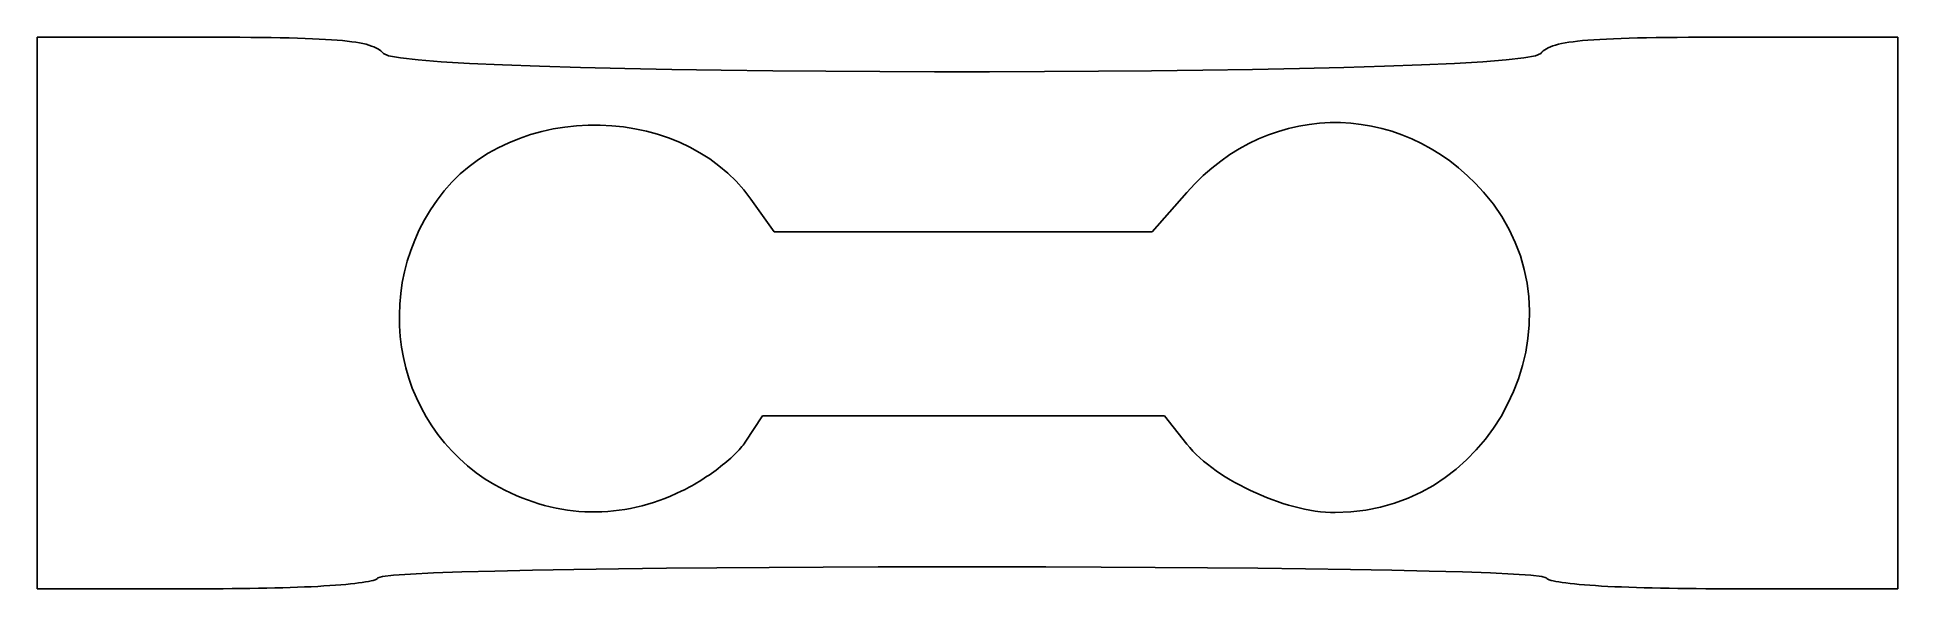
# Model space of a CAD drawing. Header units: millimetres. Extents: x -1.38 to 1.39, y -0.39 to 0.43.
import ezdxf

# ---------------------------------------------------------------- set-up
doc = ezdxf.new("R2010")
doc.units = ezdxf.units.MM
doc.layers.get('0').update_dxf_attribs({"linetype": 'CONTINUOUS'})

msp = doc.modelspace()

# ---------------------------------------------------------------- linework, layer by layer
at = {"color": 7}
for p, q in [((-1.3772, 0.0161), (-1.3772, 0.4263)), ((-1.3772, 0.4263), (-1.1299, 0.4263)), ((-1.1299, 0.4263), (-1.111, 0.4263)), ((-1.111, 0.4263), (-1.0929, 0.4262)), ((-1.0929, 0.4262), (-1.0758, 0.4262)), ((-1.0758, 0.4262), (-1.0596, 0.426)), ((-1.0596, 0.426), (-1.0441, 0.4259)), ((-1.0441, 0.4259), (-1.0295, 0.4257)), ((-1.0295, 0.4257), (-1.0157, 0.4255)), ((-1.0157, 0.4255), (-1.0027, 0.4252)), ((-1.0027, 0.4252), (-0.9904, 0.4249)), ((-0.9904, 0.4249), (-0.9788, 0.4245)), ((-0.9788, 0.4245), (-0.968, 0.4241)), ((-0.968, 0.4241), (-0.9578, 0.4236)), ((-0.9578, 0.4236), (-0.9483, 0.4231)), ((-0.9483, 0.4231), (-0.9394, 0.4225)), ((-0.9394, 0.4225), (-0.9311, 0.4219)), ((-0.9311, 0.4219), (-0.9234, 0.4212)), ((-0.9234, 0.4212), (-0.9162, 0.4204)), ((-0.9162, 0.4204), (-0.9096, 0.4196)), ((-0.9096, 0.4196), (-0.9035, 0.4187)), ((-0.9035, 0.4187), (-0.898, 0.4178)), ((-0.898, 0.4178), (-0.8928, 0.4168)), ((-0.8928, 0.4168), (-0.8882, 0.4157)), ((-0.8882, 0.4157), (-0.8839, 0.4145)), ((0.8806, 0.4145), (0.8849, 0.4157)), ((0.8849, 0.4157), (0.8897, 0.4168)), ((0.8897, 0.4168), (0.8949, 0.4178)), ((0.8949, 0.4178), (0.9006, 0.4188)), ((0.9006, 0.4188), (0.9069, 0.4196)), ((0.9069, 0.4196), (0.9136, 0.4205)), ((0.9136, 0.4205), (0.921, 0.4212)), ((0.921, 0.4212), (0.9289, 0.4219)), ((0.9289, 0.4219), (0.9374, 0.4226)), ((0.9374, 0.4226), (0.9466, 0.4231)), ((0.9466, 0.4231), (0.9564, 0.4236)), ((0.9564, 0.4236), (0.9669, 0.4241)), ((0.9669, 0.4241), (0.9781, 0.4245)), ((0.9781, 0.4245), (0.99, 0.4249)), ((0.99, 0.4249), (1.0027, 0.4252)), ((1.0027, 0.4252), (1.0162, 0.4255)), ((1.0162, 0.4255), (1.0304, 0.4257)), ((1.0304, 0.4257), (1.0455, 0.4259)), ((1.0455, 0.4259), (1.0615, 0.426)), ((1.0615, 0.426), (1.0783, 0.4262)), ((1.0783, 0.4262), (1.096, 0.4262)), ((1.096, 0.4262), (1.1147, 0.4263)), ((1.1147, 0.4263), (1.1342, 0.4263)), ((1.1342, 0.4263), (1.3897, 0.4263)), ((1.3897, 0.4263), (1.3897, 0.0161)), ((-0.8839, 0.4145), (-0.8801, 0.4132)), ((-0.8801, 0.4132), (-0.8766, 0.4119)), ((-0.8766, 0.4119), (-0.8735, 0.4105)), ((-0.8735, 0.4105), (-0.8707, 0.409)), ((-0.8707, 0.409), (-0.8683, 0.4074)), ((-0.8683, 0.4074), (-0.8661, 0.4058)), ((-0.8661, 0.4058), (-0.8641, 0.404)), ((-0.8641, 0.404), (-0.8625, 0.4022)), ((-0.8625, 0.4022), (-0.8546, 0.3988)), ((-0.8546, 0.3988), (-0.8371, 0.3956)), ((-0.8371, 0.3956), (-0.8108, 0.3926)), ((-0.8108, 0.3926), (-0.7763, 0.3899)), ((-0.7763, 0.3899), (-0.7343, 0.3874)), ((-0.7343, 0.3874), (-0.6853, 0.3851)), ((0.6816, 0.3851), (0.7306, 0.3874)), ((0.7306, 0.3874), (0.7727, 0.3899)), ((0.7727, 0.3899), (0.8072, 0.3926)), ((0.8072, 0.3926), (0.8335, 0.3956)), ((0.8335, 0.3956), (0.8509, 0.3988)), ((0.8509, 0.3988), (0.8588, 0.4022)), ((0.8588, 0.4022), (0.8605, 0.404)), ((0.8605, 0.404), (0.8624, 0.4058)), ((0.8624, 0.4058), (0.8646, 0.4074)), ((0.8646, 0.4074), (0.8671, 0.409)), ((0.8671, 0.409), (0.8699, 0.4105)), ((0.8699, 0.4105), (0.8731, 0.4119)), ((0.8731, 0.4119), (0.8766, 0.4133)), ((0.8766, 0.4133), (0.8806, 0.4145)), ((-0.6853, 0.3851), (-0.6301, 0.3831)), ((-0.6301, 0.3831), (-0.5693, 0.3813)), ((-0.5693, 0.3813), (-0.5036, 0.3797)), ((-0.5036, 0.3797), (-0.4337, 0.3783)), ((-0.4337, 0.3783), (-0.3601, 0.3772)), ((-0.3601, 0.3772), (-0.2835, 0.3762)), ((-0.2835, 0.3762), (-0.2047, 0.3756)), ((-0.2047, 0.3756), (-0.1242, 0.3751)), ((-0.1242, 0.3751), (-0.0427, 0.3749)), ((-0.0427, 0.3749), (0.0391, 0.3749)), ((0.0391, 0.3749), (0.1205, 0.3751)), ((0.1205, 0.3751), (0.201, 0.3756)), ((0.201, 0.3756), (0.2799, 0.3762)), ((0.2799, 0.3762), (0.3564, 0.3772)), ((0.3564, 0.3772), (0.43, 0.3783)), ((0.43, 0.3783), (0.5, 0.3797)), ((0.5, 0.3797), (0.5657, 0.3813)), ((0.5657, 0.3813), (0.6265, 0.3831)), ((0.6265, 0.3831), (0.6816, 0.3851)), ((-0.6436, 0.2814), (-0.66, 0.2758)), ((-0.6269, 0.2861), (-0.6436, 0.2814)), ((-0.6099, 0.2898), (-0.6269, 0.2861)), ((-0.5927, 0.2926), (-0.6099, 0.2898)), ((-0.5753, 0.2945), (-0.5927, 0.2926)), ((-0.5578, 0.2955), (-0.5753, 0.2945)), ((-0.5403, 0.2955), (-0.5578, 0.2955)), ((-0.5229, 0.2947), (-0.5403, 0.2955)), ((-0.5055, 0.2929), (-0.5229, 0.2947)), ((-0.4883, 0.2902), (-0.5055, 0.2929)), ((-0.4713, 0.2865), (-0.4883, 0.2902)), ((-0.4546, 0.2819), (-0.4713, 0.2865)), ((-0.4382, 0.2764), (-0.4546, 0.2819)), ((0.4538, 0.281), (0.439, 0.2749)), ((0.4687, 0.2862), (0.4538, 0.281)), ((0.4838, 0.2905), (0.4687, 0.2862)), ((0.4991, 0.294), (0.4838, 0.2905)), ((0.5144, 0.2966), (0.4991, 0.294)), ((0.5298, 0.2983), (0.5144, 0.2966)), ((0.5453, 0.2992), (0.5298, 0.2983)), ((0.5608, 0.2992), (0.5453, 0.2992)), ((0.5763, 0.2984), (0.5608, 0.2992)), ((0.5917, 0.2966), (0.5763, 0.2984)), ((0.6071, 0.2941), (0.5917, 0.2966)), ((0.6223, 0.2906), (0.6071, 0.2941)), ((0.6374, 0.2863), (0.6223, 0.2906)), ((0.6523, 0.2812), (0.6374, 0.2863)), ((0.6671, 0.2751), (0.6523, 0.2812)), ((-0.7067, 0.2536), (-0.7211, 0.2443)), ((-0.6916, 0.2619), (-0.7067, 0.2536)), ((-0.6761, 0.2693), (-0.6916, 0.2619)), ((-0.66, 0.2758), (-0.6761, 0.2693)), ((-0.4222, 0.27), (-0.4382, 0.2764)), ((-0.4066, 0.2627), (-0.4222, 0.27)), ((-0.3916, 0.2544), (-0.4066, 0.2627)), ((-0.3772, 0.2452), (-0.3916, 0.2544)), ((0.3964, 0.2516), (0.3828, 0.2421)), ((0.4103, 0.2602), (0.3964, 0.2516)), ((0.4245, 0.268), (0.4103, 0.2602)), ((0.439, 0.2749), (0.4245, 0.268)), ((0.6816, 0.2682), (0.6671, 0.2751)), ((0.6958, 0.2605), (0.6816, 0.2682)), ((0.7097, 0.2518), (0.6958, 0.2605)), ((0.7233, 0.2424), (0.7097, 0.2518)), ((-0.7481, 0.223), (-0.7605, 0.2109)), ((-0.735, 0.2341), (-0.7481, 0.223)), ((-0.7211, 0.2443), (-0.735, 0.2341)), ((-0.3634, 0.2351), (-0.3772, 0.2452)), ((-0.3503, 0.224), (-0.3634, 0.2351)), ((-0.3379, 0.2121), (-0.3503, 0.224)), ((0.3695, 0.2317), (0.3566, 0.2205)), ((0.3828, 0.2421), (0.3695, 0.2317)), ((0.7365, 0.232), (0.7233, 0.2424)), ((0.7494, 0.2208), (0.7365, 0.232)), ((-0.772, 0.198), (-0.7827, 0.1841)), ((-0.7605, 0.2109), (-0.772, 0.198)), ((-0.3264, 0.1992), (-0.3379, 0.2121)), ((-0.3158, 0.1854), (-0.3264, 0.1992)), ((0.3322, 0.1954), (0.2807, 0.1367)), ((0.3442, 0.2084), (0.3322, 0.1954)), ((0.3566, 0.2205), (0.3442, 0.2084)), ((0.7618, 0.2087), (0.7494, 0.2208)), ((0.7738, 0.1958), (0.7618, 0.2087)), ((0.7883, 0.1779), (0.7738, 0.1958)), ((-0.7924, 0.1696), (-0.8011, 0.1548)), ((-0.7827, 0.1841), (-0.7924, 0.1696)), ((-0.2812, 0.1367), (-0.3158, 0.1854)), ((0.8009, 0.1595), (0.7883, 0.1779)), ((-0.809, 0.1397), (-0.8159, 0.1244)), ((-0.8011, 0.1548), (-0.809, 0.1397)), ((0.8118, 0.1404), (0.8009, 0.1595)), ((0.8209, 0.1209), (0.8118, 0.1404)), ((-0.8159, 0.1244), (-0.8218, 0.1088)), ((-0.0002, 0.1367), (-0.2812, 0.1367)), ((0.2807, 0.1367), (-0.0002, 0.1367)), ((0.8284, 0.101), (0.8209, 0.1209)), ((-0.8269, 0.0931), (-0.831, 0.0773)), ((-0.8218, 0.1088), (-0.8269, 0.0931)), ((0.8341, 0.0808), (0.8284, 0.101)), ((-0.8343, 0.0613), (-0.8366, 0.0453)), ((-0.831, 0.0773), (-0.8343, 0.0613)), ((0.8383, 0.0604), (0.8341, 0.0808)), ((0.8409, 0.0399), (0.8383, 0.0604)), ((-0.8381, 0.0292), (-0.8387, 0.0132)), ((-0.8366, 0.0453), (-0.8381, 0.0292)), ((0.842, 0.0193), (0.8409, 0.0399)), ((-1.3772, -0.3941), (-1.3772, 0.0161)), ((-1.3772, 0.0161), (-1.3772, 0.0161)), ((-0.8387, 0.0132), (-0.8385, -0.0028)), ((0.8415, -0.0013), (0.842, 0.0193)), ((1.3897, 0.0161), (1.3897, -0.3941)), ((-0.8385, -0.0028), (-0.8374, -0.0187)), ((-0.8374, -0.0187), (-0.8355, -0.0345)), ((0.8363, -0.0421), (0.8396, -0.0218)), ((0.8396, -0.0218), (0.8415, -0.0013)), ((-0.8355, -0.0345), (-0.8327, -0.0501)), ((-0.8327, -0.0501), (-0.8291, -0.0655)), ((0.8316, -0.0621), (0.8363, -0.0421)), ((-0.8291, -0.0655), (-0.8246, -0.0807)), ((-0.8246, -0.0807), (-0.8194, -0.0956)), ((0.8181, -0.1009), (0.8255, -0.0817)), ((0.8255, -0.0817), (0.8316, -0.0621)), ((-0.8194, -0.0956), (-0.8134, -0.1102)), ((-0.8134, -0.1102), (-0.8065, -0.1244)), ((0.8095, -0.1196), (0.8181, -0.1009)), ((-0.8065, -0.1244), (-0.7989, -0.1383)), ((-0.7989, -0.1383), (-0.7905, -0.1517)), ((-0.3245, -0.1762), (-0.2987, -0.1367)), ((-0.2987, -0.1367), (0.0002, -0.1367)), ((0.0002, -0.1367), (0.2992, -0.1367)), ((0.2992, -0.1367), (0.3324, -0.179)), ((0.7885, -0.1551), (0.7996, -0.1377)), ((0.7996, -0.1377), (0.8095, -0.1196)), ((-0.7905, -0.1517), (-0.7814, -0.1647)), ((-0.7814, -0.1647), (-0.7715, -0.1772)), ((0.7763, -0.1717), (0.7885, -0.1551)), ((-0.7715, -0.1772), (-0.7608, -0.1891)), ((-0.7608, -0.1891), (-0.7494, -0.2005)), ((-0.3406, -0.1947), (-0.3381, -0.1922)), ((-0.3381, -0.1922), (-0.3357, -0.1898)), ((-0.3357, -0.1898), (-0.3335, -0.1874)), ((-0.3335, -0.1874), (-0.3314, -0.185)), ((-0.3314, -0.185), (-0.3294, -0.1827)), ((-0.3294, -0.1827), (-0.3276, -0.1805)), ((-0.3276, -0.1805), (-0.326, -0.1783)), ((-0.326, -0.1783), (-0.3245, -0.1762)), ((0.3324, -0.179), (0.3367, -0.1841)), ((0.3367, -0.1841), (0.3413, -0.1892)), ((0.3413, -0.1892), (0.3463, -0.1943)), ((0.7485, -0.2023), (0.7629, -0.1874)), ((0.7629, -0.1874), (0.7763, -0.1717)), ((-0.7494, -0.2005), (-0.7373, -0.2113)), ((-0.7373, -0.2113), (-0.7245, -0.2214)), ((-0.3747, -0.2225), (-0.3712, -0.22)), ((-0.3712, -0.22), (-0.3678, -0.2175)), ((-0.3678, -0.2175), (-0.3644, -0.215)), ((-0.3644, -0.215), (-0.3611, -0.2124)), ((-0.3611, -0.2124), (-0.3579, -0.2099)), ((-0.3579, -0.2099), (-0.3548, -0.2073)), ((-0.3548, -0.2073), (-0.3517, -0.2048)), ((-0.3517, -0.2048), (-0.3488, -0.2022)), ((-0.3488, -0.2022), (-0.3459, -0.1997)), ((-0.3459, -0.1997), (-0.3432, -0.1972)), ((-0.3432, -0.1972), (-0.3406, -0.1947)), ((0.3463, -0.1943), (0.3516, -0.1992)), ((0.3516, -0.1992), (0.3572, -0.2042)), ((0.3572, -0.2042), (0.3632, -0.209)), ((0.3632, -0.209), (0.3694, -0.2138)), ((0.3694, -0.2138), (0.3759, -0.2185)), ((0.3759, -0.2185), (0.3826, -0.2231)), ((0.7165, -0.2288), (0.733, -0.2161)), ((0.733, -0.2161), (0.7485, -0.2023)), ((-0.7245, -0.2214), (-0.7109, -0.2309)), ((-0.7109, -0.2309), (-0.6966, -0.2396)), ((-0.6966, -0.2396), (-0.6817, -0.2476)), ((-0.6817, -0.2476), (-0.6733, -0.2516)), ((-0.4269, -0.2525), (-0.4185, -0.2486)), ((-0.4185, -0.2486), (-0.4148, -0.2468)), ((-0.4185, -0.2486), (-0.4185, -0.2486)), ((-0.4148, -0.2468), (-0.4112, -0.2449)), ((-0.4112, -0.2449), (-0.4075, -0.2429)), ((-0.4075, -0.2429), (-0.4038, -0.2409)), ((-0.4038, -0.2409), (-0.4001, -0.2388)), ((-0.4001, -0.2388), (-0.3964, -0.2366)), ((-0.3964, -0.2366), (-0.3927, -0.2344)), ((-0.3927, -0.2344), (-0.3891, -0.2321)), ((-0.3891, -0.2321), (-0.3854, -0.2297)), ((-0.3854, -0.2297), (-0.3818, -0.2273)), ((-0.3818, -0.2273), (-0.3782, -0.2249)), ((-0.3782, -0.2249), (-0.3747, -0.2225)), ((0.3826, -0.2231), (0.3895, -0.2276)), ((0.3895, -0.2276), (0.3967, -0.2319)), ((0.3967, -0.2319), (0.404, -0.2361)), ((0.404, -0.2361), (0.4116, -0.2402)), ((0.4116, -0.2402), (0.4192, -0.2442)), ((0.4192, -0.2442), (0.427, -0.248)), ((0.427, -0.248), (0.4349, -0.2516)), ((0.6807, -0.2505), (0.6991, -0.2403)), ((0.6991, -0.2403), (0.7165, -0.2288)), ((-0.6733, -0.2516), (-0.6649, -0.2553)), ((-0.6649, -0.2553), (-0.6564, -0.2588)), ((-0.6564, -0.2588), (-0.648, -0.262)), ((-0.648, -0.262), (-0.6396, -0.265)), ((-0.6396, -0.265), (-0.6311, -0.2677)), ((-0.6311, -0.2677), (-0.6226, -0.2701)), ((-0.6226, -0.2701), (-0.6142, -0.2722)), ((-0.6142, -0.2722), (-0.6057, -0.2741)), ((-0.6057, -0.2741), (-0.5972, -0.2758)), ((-0.5972, -0.2758), (-0.5886, -0.2771)), ((-0.5119, -0.2774), (-0.5033, -0.2761)), ((-0.5033, -0.2761), (-0.4948, -0.2745)), ((-0.4948, -0.2745), (-0.4863, -0.2727)), ((-0.4863, -0.2727), (-0.4778, -0.2706)), ((-0.4778, -0.2706), (-0.4693, -0.2683)), ((-0.4693, -0.2683), (-0.4608, -0.2656)), ((-0.4608, -0.2656), (-0.4523, -0.2628)), ((-0.4523, -0.2628), (-0.4438, -0.2596)), ((-0.4438, -0.2596), (-0.4353, -0.2562)), ((-0.4353, -0.2562), (-0.4269, -0.2525)), ((0.4349, -0.2516), (0.4429, -0.2551)), ((0.4429, -0.2551), (0.4509, -0.2584)), ((0.4509, -0.2584), (0.459, -0.2615)), ((0.459, -0.2615), (0.4671, -0.2644)), ((0.4671, -0.2644), (0.4753, -0.2671)), ((0.4753, -0.2671), (0.4834, -0.2696)), ((0.4834, -0.2696), (0.4915, -0.2719)), ((0.4915, -0.2719), (0.4996, -0.2739)), ((0.4996, -0.2739), (0.5076, -0.2757)), ((0.5076, -0.2757), (0.5155, -0.2772)), ((0.5987, -0.2772), (0.6204, -0.2729)), ((0.6204, -0.2729), (0.6413, -0.2669)), ((0.6413, -0.2669), (0.6615, -0.2595)), ((0.6615, -0.2595), (0.6807, -0.2505)), ((-0.5886, -0.2771), (-0.5801, -0.2782)), ((-0.5801, -0.2782), (-0.5716, -0.279)), ((-0.5716, -0.279), (-0.5631, -0.2796)), ((-0.5631, -0.2796), (-0.5545, -0.2799)), ((-0.5545, -0.2799), (-0.546, -0.2799)), ((-0.546, -0.2799), (-0.5375, -0.2797)), ((-0.5375, -0.2797), (-0.5289, -0.2792)), ((-0.5289, -0.2792), (-0.5204, -0.2784)), ((-0.5204, -0.2784), (-0.5119, -0.2774)), ((0.5155, -0.2772), (0.5233, -0.2785)), ((0.5233, -0.2785), (0.531, -0.2795)), ((0.531, -0.2795), (0.5386, -0.2802)), ((0.5386, -0.2802), (0.546, -0.2807)), ((0.546, -0.2807), (0.5532, -0.2808)), ((0.5532, -0.2808), (0.5763, -0.2799)), ((0.5763, -0.2799), (0.5987, -0.2772)), ((-0.9115, -0.3869), (-0.9184, -0.3876)), ((-0.9051, -0.3862), (-0.9115, -0.3869)), ((-0.8992, -0.3855), (-0.9051, -0.3862)), ((-0.8938, -0.3848), (-0.8992, -0.3855)), ((-0.8889, -0.384), (-0.8938, -0.3848)), ((-0.8846, -0.3832), (-0.8889, -0.384)), ((-0.8808, -0.3824), (-0.8846, -0.3832)), ((-0.8776, -0.3816), (-0.8808, -0.3824)), ((-0.8749, -0.3807), (-0.8776, -0.3816)), ((-0.8729, -0.3799), (-0.8749, -0.3807)), ((-0.8714, -0.379), (-0.8729, -0.3799)), ((-0.8705, -0.378), (-0.8714, -0.379)), ((-0.864, -0.376), (-0.8705, -0.378)), ((-0.8476, -0.374), (-0.864, -0.376)), ((-0.822, -0.3722), (-0.8476, -0.374)), ((-0.7878, -0.3706), (-0.822, -0.3722)), ((-0.7457, -0.3691), (-0.7878, -0.3706)), ((-0.6965, -0.3677), (-0.7457, -0.3691)), ((-0.6408, -0.3664), (-0.6965, -0.3677)), ((-0.5793, -0.3653), (-0.6408, -0.3664)), ((-0.5127, -0.3644), (-0.5793, -0.3653)), ((-0.4416, -0.3635), (-0.5127, -0.3644)), ((-0.3668, -0.3629), (-0.4416, -0.3635)), ((-0.2889, -0.3623), (-0.3668, -0.3629)), ((-0.2086, -0.3619), (-0.2889, -0.3623)), ((-0.1266, -0.3616), (-0.2086, -0.3619)), ((-0.0435, -0.3615), (-0.1266, -0.3616)), ((0.0399, -0.3615), (-0.0435, -0.3615)), ((0.1229, -0.3616), (0.0399, -0.3615)), ((0.2049, -0.3619), (0.1229, -0.3616)), ((0.2852, -0.3623), (0.2049, -0.3619)), ((0.3631, -0.3629), (0.2852, -0.3623)), ((0.4379, -0.3635), (0.3631, -0.3629)), ((0.509, -0.3644), (0.4379, -0.3635)), ((0.5757, -0.3653), (0.509, -0.3644)), ((0.6372, -0.3664), (0.5757, -0.3653)), ((0.6929, -0.3677), (0.6372, -0.3664)), ((0.7421, -0.3691), (0.6929, -0.3677)), ((0.7841, -0.3706), (0.7421, -0.3691)), ((0.8183, -0.3722), (0.7841, -0.3706)), ((0.8439, -0.374), (0.8183, -0.3722)), ((0.8603, -0.376), (0.8439, -0.374)), ((0.8668, -0.378), (0.8603, -0.376)), ((0.8677, -0.379), (0.8668, -0.378)), ((0.8692, -0.3799), (0.8677, -0.379)), ((0.8714, -0.3807), (0.8692, -0.3799)), ((0.8741, -0.3816), (0.8714, -0.3807)), ((0.8774, -0.3824), (0.8741, -0.3816)), ((0.8812, -0.3833), (0.8774, -0.3824)), ((0.8857, -0.384), (0.8812, -0.3833)), ((0.8907, -0.3848), (0.8857, -0.384)), ((0.8962, -0.3855), (0.8907, -0.3848)), ((0.9023, -0.3863), (0.8962, -0.3855)), ((0.9089, -0.3869), (0.9023, -0.3863)), ((0.916, -0.3876), (0.9089, -0.3869)), ((-1.1288, -0.3941), (-1.3772, -0.3941)), ((-1.1146, -0.3941), (-1.1288, -0.3941)), ((-1.1007, -0.394), (-1.1146, -0.3941)), ((-1.0871, -0.3939), (-1.1007, -0.394)), ((-1.0738, -0.3938), (-1.0871, -0.3939)), ((-1.0608, -0.3936), (-1.0738, -0.3938)), ((-1.0481, -0.3934), (-1.0608, -0.3936)), ((-1.0358, -0.3932), (-1.0481, -0.3934)), ((-1.0238, -0.3929), (-1.0358, -0.3932)), ((-1.0122, -0.3926), (-1.0238, -0.3929)), ((-1.001, -0.3922), (-1.0122, -0.3926)), ((-0.9901, -0.3918), (-1.001, -0.3922)), ((-0.9797, -0.3914), (-0.9901, -0.3918)), ((-0.9696, -0.391), (-0.9797, -0.3914)), ((-0.96, -0.3905), (-0.9696, -0.391)), ((-0.9508, -0.3899), (-0.96, -0.3905)), ((-0.942, -0.3894), (-0.9508, -0.3899)), ((-0.9337, -0.3888), (-0.942, -0.3894)), ((-0.9258, -0.3882), (-0.9337, -0.3888)), ((-0.9184, -0.3876), (-0.9258, -0.3882)), ((0.9236, -0.3882), (0.916, -0.3876)), ((0.9316, -0.3888), (0.9236, -0.3882)), ((0.9402, -0.3894), (0.9316, -0.3888)), ((0.9492, -0.39), (0.9402, -0.3894)), ((0.9587, -0.3905), (0.9492, -0.39)), ((0.9687, -0.391), (0.9587, -0.3905)), ((0.979, -0.3914), (0.9687, -0.391)), ((0.9898, -0.3918), (0.979, -0.3914)), ((1.001, -0.3922), (0.9898, -0.3918)), ((1.0126, -0.3926), (1.001, -0.3922)), ((1.0246, -0.3929), (1.0126, -0.3926)), ((1.037, -0.3932), (1.0246, -0.3929)), ((1.0497, -0.3934), (1.037, -0.3932)), ((1.0628, -0.3936), (1.0497, -0.3934)), ((1.0762, -0.3938), (1.0628, -0.3936)), ((1.09, -0.3939), (1.0762, -0.3938)), ((1.1041, -0.394), (1.09, -0.3939)), ((1.1185, -0.3941), (1.1041, -0.394)), ((1.1332, -0.3941), (1.1185, -0.3941)), ((1.3897, -0.3941), (1.1332, -0.3941))]:
    msp.add_line(p, q, dxfattribs=at)

doc.saveas('drawing.dxf')
